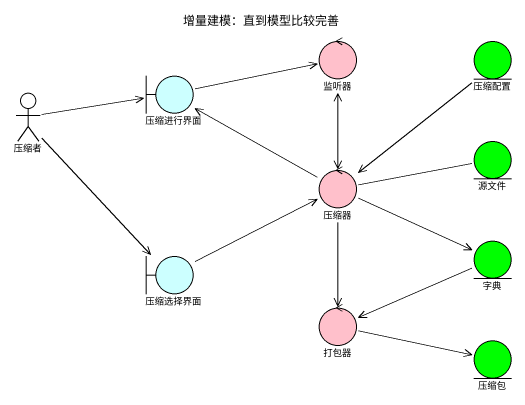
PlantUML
@startuml
title 增量建模：直到模型比较完善
control 监听器 #FFC0CB
entity 压缩配置 #00FF00
boundary 压缩进行界面 #CCFFFF
actor 压缩者
entity 源文件 #00FF00
control 压缩器 #FFC0CB
entity 字典 #00FF00
boundary 压缩选择界面 #CCFFFF
control 打包器 #FFC0CB
entity 压缩包 #00FF00
压缩配置 --> 压缩器
压缩进行界面 -right-> 监听器
压缩者 -right-> 压缩进行界面
压缩者 --> 压缩选择界面
源文件 -left- 压缩器
压缩器 <-up-> 监听器
压缩器 -left-> 压缩进行界面
压缩器 -right-> 字典
压缩器 --> 打包器
压缩器 -- 打包器
字典 -left-> 打包器
压缩选择界面 -right-> 压缩器
打包器 -right-> 压缩包
@enduml
